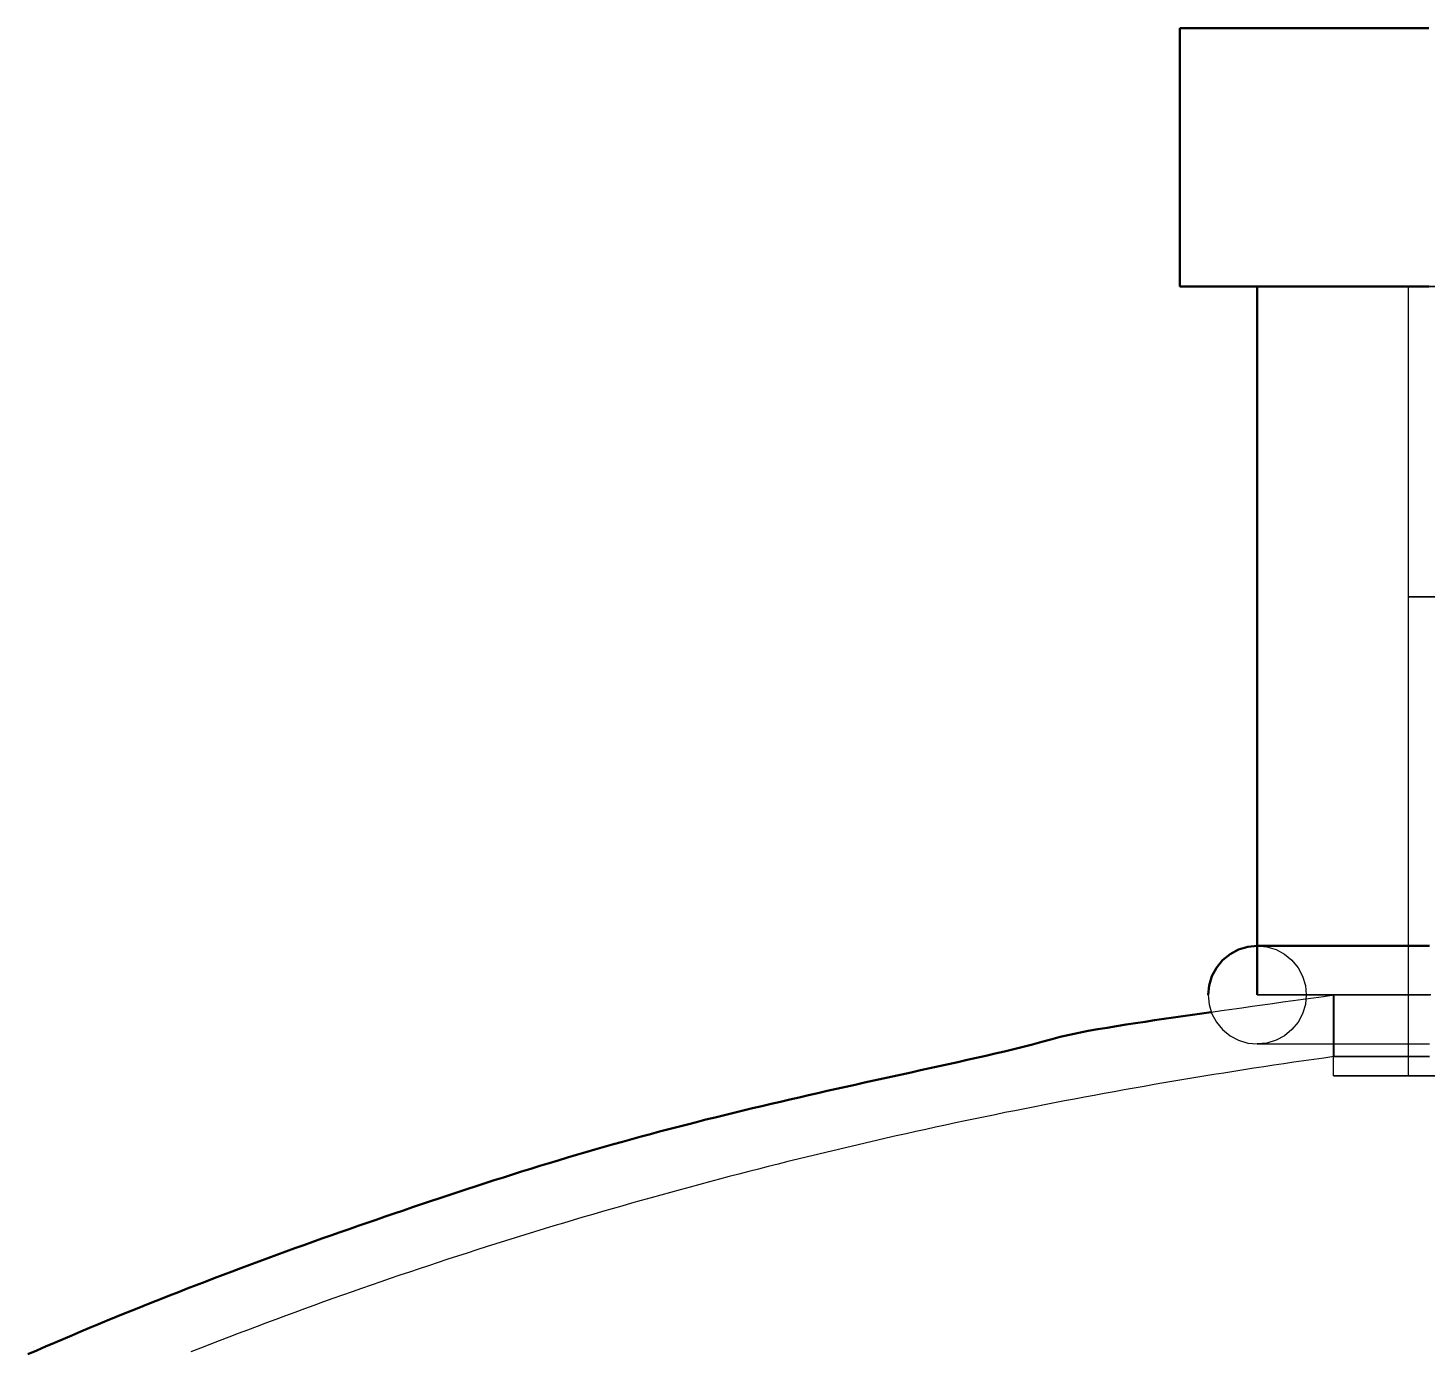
# Model space of a CAD drawing. Header units: millimetres. Extents: x 0 to 594, y 0 to 420.
# Drawn here: x 211.98 to 219.29, y 354.96 to 361.87 of the extents above; entities that cross this region are included whole.
import ezdxf

# ---------------------------------------------------------------- set-up
doc = ezdxf.new("R2010")
doc.units = ezdxf.units.MM
doc.linetypes.add('ISO02-TRAZOS', pattern=[3.75, 3, -0.75])
doc.layers.add('01-VISIBLE', color=7, linetype='CONTINUOUS', lineweight=50)
doc.layers.add('02-OCULTA', color=4, linetype='ISO02-TRAZOS', lineweight=25)

msp = doc.modelspace()

# ---------------------------------------------------------------- linework, layer by layer
at = {"layer": '01-VISIBLE'}
for p, q in [((217.995, 360.518), (217.995, 361.868)), ((218.4, 356.818), (218.4, 360.518))]:
    msp.add_line(p, q, dxfattribs=at)
for points in [[(217.995, 361.868), (218.0451, 361.868), (218.0951, 361.868), (218.1452, 361.868), (218.1953, 361.868), (218.2454, 361.868), (218.2954, 361.868), (218.3455, 361.868), (218.3956, 361.868), (218.4456, 361.868), (218.4957, 361.868), (218.5458, 361.868), (218.5958, 361.868), (218.6459, 361.868), (218.696, 361.868), (218.7461, 361.868), (218.7961, 361.868), (218.8462, 361.868), (218.8963, 361.868), (218.9463, 361.868), (218.9964, 361.868), (219.0465, 361.868), (219.0965, 361.868), (219.1466, 361.868), (219.1967, 361.868), (219.2468, 361.868), (219.2968, 361.868)], [(217.995, 360.518), (218.0451, 360.518), (218.0951, 360.518), (218.1452, 360.518), (218.1953, 360.518), (218.2454, 360.518), (218.2954, 360.518), (218.3455, 360.518), (218.3956, 360.518), (218.4456, 360.518), (218.4957, 360.518), (218.5458, 360.518), (218.5958, 360.518), (218.6459, 360.518), (218.696, 360.518), (218.7461, 360.518), (218.7961, 360.518), (218.8462, 360.518), (218.8963, 360.518), (218.9463, 360.518), (218.9964, 360.518), (219.0465, 360.518), (219.0965, 360.518), (219.1466, 360.518), (219.1967, 360.518), (219.2468, 360.518), (219.2968, 360.518)], [(218.4, 357.074), (218.3501, 357.0691), (218.302, 357.0545), (218.2578, 357.0309), (218.219, 356.999), (218.1871, 356.9602), (218.1635, 356.916), (218.1489, 356.868), (218.144, 356.818)], [(219.3, 357.074), (219.25, 357.074), (219.2, 357.074), (219.15, 357.074), (219.1, 357.074), (219.05, 357.074), (219, 357.074), (218.95, 357.074), (218.9, 357.074), (218.85, 357.074), (218.8, 357.074), (218.75, 357.074), (218.7, 357.074), (218.65, 357.074), (218.6, 357.074), (218.55, 357.074), (218.5, 357.074), (218.45, 357.074), (218.4, 357.074)], [(211.98, 354.9412), (212.0259, 354.9612), (212.0717, 354.9811), (212.1177, 355.0008), (212.1636, 355.0205), (212.2097, 355.0401), (212.2557, 355.0595), (212.3018, 355.0788), (212.348, 355.0981), (212.3942, 355.1172), (212.4405, 355.1362), (212.4868, 355.1551), (212.5331, 355.1739), (212.5795, 355.1926), (212.6259, 355.2111), (212.6724, 355.2296), (212.7189, 355.248), (212.7655, 355.2662), (212.812, 355.2844), (212.8587, 355.3024), (212.9053, 355.3204), (212.9521, 355.3383), (212.9988, 355.356), (213.0456, 355.3737), (213.0924, 355.3912), (213.1393, 355.4087), (213.1862, 355.4261), (213.2331, 355.4434), (213.28, 355.4606), (213.327, 355.4777), (213.374, 355.4947), (213.4211, 355.5116), (213.4682, 355.5285), (213.5153, 355.5452), (213.5624, 355.5619), (213.6096, 355.5785), (213.6568, 355.595), (213.704, 355.6115), (213.7513, 355.6279), (213.7985, 355.6442), (213.8458, 355.6604), (213.8931, 355.6766), (213.9405, 355.6927), (213.9878, 355.7088), (214.0352, 355.7248), (214.0826, 355.7407), (214.1301, 355.7564), (214.1776, 355.7722), (214.225, 355.7878), (214.2725, 355.8035), (214.3201, 355.819), (214.3676, 355.8344), (214.4152, 355.8498), (214.4629, 355.865), (214.5105, 355.8801), (214.5582, 355.8952), (214.606, 355.9101), (214.6537, 355.9248), (214.7015, 355.9395), (214.7494, 355.954), (214.7973, 355.9683), (214.8452, 355.9826), (214.8932, 355.9966), (214.9412, 356.0106), (214.9893, 356.0244), (215.0374, 356.038), (215.0856, 356.0515), (215.1338, 356.0649), (215.182, 356.0781), (215.2303, 356.0911), (215.2786, 356.104), (215.3269, 356.1168), (215.3753, 356.1295), (215.4237, 356.142), (215.4722, 356.1543), (215.5206, 356.1666), (215.5692, 356.1787), (215.6177, 356.1907), (215.6663, 356.2026), (215.7149, 356.2144), (215.7635, 356.2261), (215.8121, 356.2377), (215.8608, 356.2491), (215.9095, 356.2605), (215.9582, 356.2718), (216.0069, 356.2831), (216.0557, 356.2942), (216.1045, 356.3053), (216.1532, 356.3163), (216.202, 356.3273), (216.2508, 356.3382), (216.2996, 356.349), (216.3485, 356.3599), (216.3973, 356.3706), (216.4461, 356.3814), (216.495, 356.3921), (216.5438, 356.4029), (216.5926, 356.4136), (216.6415, 356.4244), (216.6903, 356.4351), (216.7391, 356.4459), (216.788, 356.4568), (216.8367, 356.4677), (216.8855, 356.4786), (216.9344, 356.4895), (216.9832, 356.5003), (217.032, 356.5113), (217.0807, 356.5226), (217.1293, 356.5342), (217.1778, 356.5463), (217.2262, 356.559), (217.2744, 356.5723), (217.3226, 356.5858), (217.3709, 356.5986), (217.4196, 356.6101), (217.4685, 356.6204), (217.5176, 356.6298), (217.5668, 356.6385), (217.6161, 356.6469), (217.6655, 356.6549), (217.7149, 356.6628), (217.7643, 356.6704), (217.8137, 356.678), (217.8632, 356.6854), (217.9127, 356.6927), (217.9621, 356.7), (218.0116, 356.7073), (218.0611, 356.7145), (218.1106, 356.7216), (218.1601, 356.7287)]]:
    msp.add_lwpolyline(points, dxfattribs=at)
at = {"layer": '02-OCULTA'}
for p, q in [((219.19, 356.3958), (219.19, 360.518)), ((219.19, 358.898), (219.19, 360.518)), ((218.799, 356.3958), (218.799, 356.818)), ((218.8, 356.818), (218.8, 356.4958))]:
    msp.add_line(p, q, dxfattribs=at)
for points in [[(219.2964, 361.868), (219.2463, 361.868), (219.1962, 361.868), (219.1462, 361.868), (219.0961, 361.868), (219.0461, 361.868), (218.996, 361.868), (218.946, 361.868), (218.8959, 361.868), (218.8459, 361.868), (218.7958, 361.868), (218.7458, 361.868), (218.6957, 361.868), (218.6457, 361.868), (218.5956, 361.868), (218.5456, 361.868), (218.4955, 361.868), (218.4455, 361.868), (218.3954, 361.868), (218.3454, 361.868), (218.2953, 361.868), (218.2453, 361.868), (218.1952, 361.868), (218.1452, 361.868), (218.0951, 361.868), (218.0451, 361.868), (217.995, 361.868)], [(219.2964, 360.518), (219.2463, 360.518), (219.1962, 360.518), (219.1462, 360.518), (219.0961, 360.518), (219.0461, 360.518), (218.996, 360.518), (218.946, 360.518), (218.8959, 360.518), (218.8459, 360.518), (218.7958, 360.518), (218.7458, 360.518), (218.6957, 360.518), (218.6457, 360.518), (218.5956, 360.518), (218.5456, 360.518), (218.4955, 360.518), (218.4455, 360.518), (218.3954, 360.518), (218.3454, 360.518), (218.2953, 360.518), (218.2453, 360.518), (218.1952, 360.518), (218.1452, 360.518), (218.0951, 360.518), (218.0451, 360.518), (217.995, 360.518)], [(219.3, 360.518), (219.25, 360.518), (219.2, 360.518), (219.15, 360.518), (219.1, 360.518), (219.05, 360.518), (219, 360.518), (218.95, 360.518), (218.9, 360.518), (218.85, 360.518), (218.8, 360.518), (218.75, 360.518), (218.7, 360.518), (218.65, 360.518), (218.6, 360.518), (218.55, 360.518), (218.5, 360.518), (218.45, 360.518), (218.4, 360.518)], [(218.4, 360.518), (218.45, 360.518), (218.5, 360.518), (218.55, 360.518), (218.6, 360.518), (218.65, 360.518), (218.7, 360.518), (218.75, 360.518), (218.8, 360.518), (218.85, 360.518), (218.9, 360.518), (218.95, 360.518), (219, 360.518), (219.05, 360.518), (219.1, 360.518), (219.15, 360.518), (219.2, 360.518), (219.25, 360.518), (219.3, 360.518)], [(219.3404, 360.518), (219.2903, 360.518), (219.2401, 360.518), (219.19, 360.518)], [(219.19, 360.518), (219.2401, 360.518), (219.2903, 360.518), (219.3404, 360.518)], [(219.3404, 360.518), (219.2903, 360.518), (219.2401, 360.518), (219.19, 360.518)], [(219.19, 360.518), (219.2401, 360.518), (219.2903, 360.518), (219.3404, 360.518)], [(219.3404, 358.898), (219.2903, 358.898), (219.2401, 358.898), (219.19, 358.898)], [(219.19, 358.898), (219.2401, 358.898), (219.2903, 358.898), (219.3404, 358.898)], [(219.3, 357.074), (219.25, 357.074), (219.2, 357.074), (219.15, 357.074), (219.1, 357.074), (219.05, 357.074), (219, 357.074), (218.95, 357.074), (218.9, 357.074), (218.85, 357.074), (218.8, 357.074), (218.75, 357.074), (218.7, 357.074), (218.65, 357.074), (218.6, 357.074), (218.55, 357.074), (218.5, 357.074), (218.45, 357.074), (218.4, 357.074)], [(218.4, 357.074), (218.4499, 357.0691), (218.498, 357.0545), (218.5422, 357.0309), (218.581, 356.999), (218.6129, 356.9602), (218.6365, 356.916), (218.6511, 356.868), (218.656, 356.818), (218.6511, 356.7681), (218.6365, 356.7201), (218.6129, 356.6758), (218.581, 356.637), (218.5422, 356.6052), (218.498, 356.5815), (218.4499, 356.5669), (218.4, 356.562)], [(218.144, 356.818), (218.1489, 356.7681), (218.1635, 356.7201), (218.1871, 356.6758), (218.219, 356.637), (218.2578, 356.6052), (218.302, 356.5815), (218.3501, 356.5669), (218.4, 356.562)], [(218.1601, 356.7287), (218.2134, 356.7363), (218.2667, 356.7439), (218.32, 356.7514), (218.3733, 356.7589), (218.4267, 356.7664), (218.48, 356.7738), (218.5333, 356.7811), (218.5867, 356.7885), (218.64, 356.7958), (218.6933, 356.8031), (218.7467, 356.8105), (218.8, 356.818)], [(219.3, 356.818), (219.25, 356.818), (219.2, 356.818), (219.15, 356.818), (219.1, 356.818), (219.05, 356.818), (219, 356.818), (218.95, 356.818), (218.9, 356.818), (218.85, 356.818), (218.8, 356.818), (218.75, 356.818), (218.7, 356.818), (218.65, 356.818), (218.6, 356.818), (218.55, 356.818), (218.5, 356.818), (218.45, 356.818), (218.4, 356.818)], [(218.4, 356.818), (218.45, 356.818), (218.5, 356.818), (218.55, 356.818), (218.6, 356.818), (218.65, 356.818), (218.7, 356.818), (218.75, 356.818), (218.8, 356.818), (218.85, 356.818), (218.9, 356.818), (218.95, 356.818), (219, 356.818), (219.05, 356.818), (219.1, 356.818), (219.15, 356.818), (219.2, 356.818), (219.25, 356.818), (219.3, 356.818)], [(219.2991, 356.818), (219.2491, 356.818), (219.1991, 356.818), (219.1491, 356.818), (219.0991, 356.818), (219.0491, 356.818), (218.999, 356.818), (218.949, 356.818), (218.899, 356.818), (218.849, 356.818), (218.799, 356.818)], [(218.799, 356.818), (218.849, 356.818), (218.899, 356.818), (218.949, 356.818), (218.999, 356.818), (219.0491, 356.818), (219.0991, 356.818), (219.1491, 356.818), (219.1991, 356.818), (219.2491, 356.818), (219.2991, 356.818)], [(219.3063, 356.818), (219.2557, 356.818), (219.2051, 356.818), (219.1544, 356.818), (219.1038, 356.818), (219.0532, 356.818), (219.0025, 356.818), (218.9519, 356.818), (218.9013, 356.818), (218.8506, 356.818), (218.8, 356.818)], [(218.8, 356.818), (218.8503, 356.818), (218.9006, 356.818), (218.9509, 356.818), (219.0013, 356.818), (219.0516, 356.818), (219.1019, 356.818), (219.1522, 356.818), (219.2025, 356.818), (219.2528, 356.818), (219.3031, 356.818)], [(218.4, 356.562), (218.45, 356.562), (218.5, 356.562), (218.55, 356.562), (218.6, 356.562), (218.65, 356.562), (218.7, 356.562), (218.75, 356.562), (218.8, 356.562), (218.85, 356.562), (218.9, 356.562), (218.95, 356.562), (219, 356.562), (219.05, 356.562), (219.1, 356.562), (219.15, 356.562), (219.2, 356.562), (219.25, 356.562), (219.3, 356.562)], [(218.4, 356.562), (218.45, 356.562), (218.5, 356.562), (218.55, 356.562), (218.6, 356.562), (218.65, 356.562), (218.7, 356.562), (218.75, 356.562), (218.8, 356.562), (218.85, 356.562), (218.9, 356.562), (218.95, 356.562), (219, 356.562), (219.05, 356.562), (219.1, 356.562), (219.15, 356.562), (219.2, 356.562), (219.25, 356.562), (219.3, 356.562)], [(218.8, 356.4958), (218.7477, 356.4885), (218.6954, 356.4811), (218.6431, 356.4736), (218.5908, 356.466), (218.5386, 356.4583), (218.4864, 356.4506), (218.4341, 356.4427), (218.3819, 356.4347), (218.3297, 356.4266), (218.2776, 356.4184), (218.2254, 356.4102), (218.1732, 356.4018), (218.1211, 356.3933), (218.069, 356.3847), (218.0169, 356.3761), (217.9648, 356.3673), (217.9128, 356.3584), (217.8607, 356.3495), (217.8087, 356.3404), (217.7567, 356.3312), (217.7047, 356.322), (217.6527, 356.3126), (217.6007, 356.3032), (217.5488, 356.2936), (217.4969, 356.2839), (217.445, 356.2742), (217.3931, 356.2643), (217.3412, 356.2544), (217.2894, 356.2443), (217.2375, 356.2341), (217.1857, 356.2239), (217.1339, 356.2135), (217.0822, 356.2031), (217.0304, 356.1925), (216.9787, 356.1818), (216.927, 356.1711), (216.8753, 356.1602), (216.8236, 356.1492), (216.772, 356.1382), (216.7204, 356.127), (216.6688, 356.1157), (216.6172, 356.1044), (216.5656, 356.0929), (216.5141, 356.0813), (216.4626, 356.0697), (216.4111, 356.0579), (216.3596, 356.046), (216.3082, 356.034), (216.2568, 356.0219), (216.2054, 356.0098), (216.154, 355.9975), (216.1027, 355.9851), (216.0514, 355.9726), (216.0001, 355.96), (215.9488, 355.9473), (215.8976, 355.9345), (215.8464, 355.9216), (215.7952, 355.9086), (215.744, 355.8955), (215.6929, 355.8823), (215.6418, 355.869), (215.5907, 355.8555), (215.5396, 355.842), (215.4886, 355.8284), (215.4376, 355.8147), (215.3866, 355.8008), (215.3357, 355.7869), (215.2848, 355.7728), (215.2339, 355.7587), (215.183, 355.7444), (215.1322, 355.7301), (215.0814, 355.7156), (215.0307, 355.701), (214.9799, 355.6864), (214.9292, 355.6716), (214.8785, 355.6567), (214.8279, 355.6417), (214.7773, 355.6266), (214.7267, 355.6114), (214.6762, 355.5961), (214.6256, 355.5807), (214.5752, 355.5652), (214.5247, 355.5495), (214.4743, 355.5338), (214.4239, 355.518), (214.3736, 355.502), (214.3233, 355.4859), (214.273, 355.4698), (214.2227, 355.4535), (214.1725, 355.4371), (214.1223, 355.4206), (214.0722, 355.404), (214.0221, 355.3873), (213.972, 355.3705), (213.922, 355.3536), (213.872, 355.3365), (213.8221, 355.3194), (213.7721, 355.3022), (213.7223, 355.2848), (213.6724, 355.2673), (213.6226, 355.2497), (213.5728, 355.2321), (213.5231, 355.2143), (213.4734, 355.1963), (213.4238, 355.1783), (213.3742, 355.1602), (213.3246, 355.1419), (213.2751, 355.1236), (213.2256, 355.1051), (213.1762, 355.0865), (213.1268, 355.0678), (213.0774, 355.049), (213.0281, 355.0301), (212.9789, 355.0111), (212.9296, 354.992), (212.8804, 354.9727), (212.8313, 354.9533)], [(219.3, 356.4958), (219.25, 356.4958), (219.2, 356.4958), (219.15, 356.4958), (219.1, 356.4958), (219.05, 356.4958), (219, 356.4958), (218.95, 356.4958), (218.9, 356.4958), (218.85, 356.4958), (218.8, 356.4958)], [(218.8, 356.4958), (218.85, 356.4958), (218.9, 356.4958), (218.95, 356.4958), (219, 356.4958), (219.05, 356.4958), (219.1, 356.4958), (219.15, 356.4958), (219.2, 356.4958), (219.25, 356.4958), (219.3, 356.4958)], [(219.2991, 356.3958), (219.2491, 356.3958), (219.1991, 356.3958), (219.1491, 356.3958), (219.0991, 356.3958), (219.0491, 356.3958), (218.999, 356.3958), (218.949, 356.3958), (218.899, 356.3958), (218.849, 356.3958), (218.799, 356.3958)], [(218.799, 356.3958), (218.849, 356.3958), (218.899, 356.3958), (218.949, 356.3958), (218.999, 356.3958), (219.0491, 356.3958), (219.0991, 356.3958), (219.1491, 356.3958), (219.1991, 356.3958), (219.2491, 356.3958), (219.2991, 356.3958)], [(219.3404, 356.3958), (219.2903, 356.3958), (219.2401, 356.3958), (219.19, 356.3958)], [(219.19, 356.3958), (219.2401, 356.3958), (219.2903, 356.3958), (219.3404, 356.3958)]]:
    msp.add_lwpolyline(points, dxfattribs=at)

doc.saveas('drawing.dxf')
